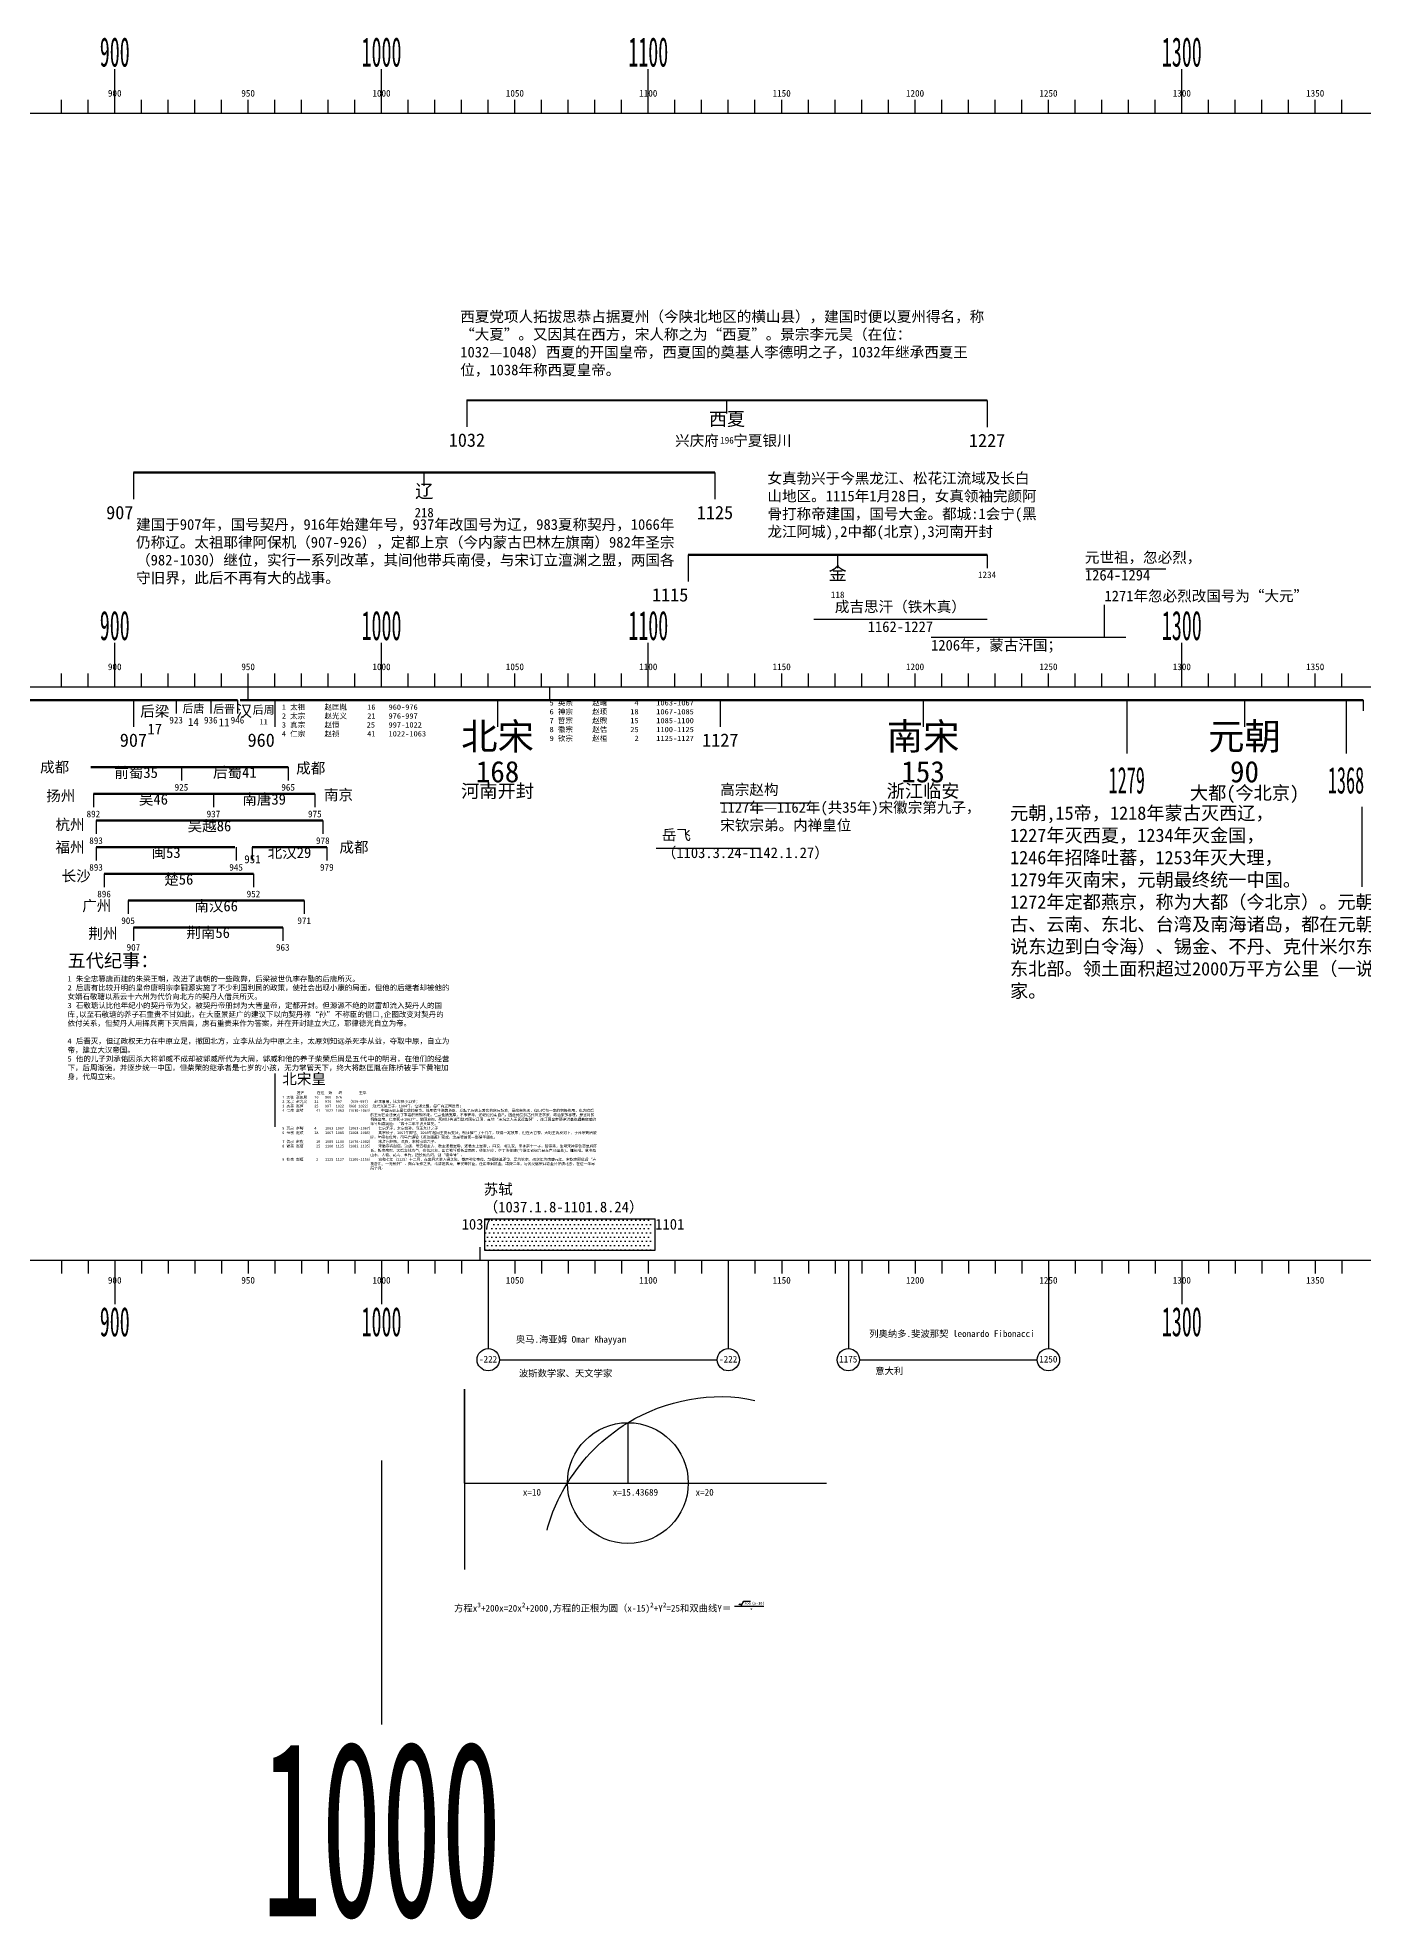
# Model space of a CAD drawing. Header units: millimetres. Extents: x 832 to 8037, y -157 to 740.
# Drawn here: x 5910 to 6407, y 34 to 740 of the extents above; entities that cross this region are included whole.
import ezdxf
from ezdxf.enums import TextEntityAlignment as Align

# ---------------------------------------------------------------- set-up
doc = ezdxf.new("R2010")
doc.units = ezdxf.units.MM
doc.header["$LTSCALE"] = 0.3
for name, color, linetype in [('event', 7, 'Continuous'), ('maths', 7, 'Continuous'), ('talent', 7, 'Continuous'), ('基准', 7, 'Continuous'), ('朝代', 7, 'Continuous')]:
    doc.layers.add(name, color=color, linetype=linetype)
doc.layers.add('粗线', color=5, linetype='Continuous', lineweight=50)
doc.styles.add('a2.5', font='', dxfattribs={"height": 2.5})
doc.styles.get("Standard").update_dxf_attribs({"font": ''})
doc.styles.get('a2.5').set_extended_font_data('SimSun')
doc.styles.get('Standard').set_extended_font_data('SimSun')

# ---------------------------------------------------------------- blocks, each defined once
blk = doc.blocks.new('h1')
blk.add_line((0, 0), (0, 5))
blk.add_attdef('22', text='', height=2.5).set_placement((0, 7.5), align=Align.MIDDLE_CENTER)
blk = doc.blocks.new('h8')
at = {"layer": '朝代', "color": 7}
blk.add_line((0, 0), (0, 16.5), dxfattribs=at)
at = {"layer": '朝代', "color": 1, "width": 0.5}
blk.add_attdef('00', text='', height=11, dxfattribs=at).set_placement((0, 23), align=Align.MIDDLE_CENTER)
blk = doc.blocks.new('time')
at = {"layer": '朝代'}
blk.add_line((0, 0), (0, -5), dxfattribs=at)
blk.add_attdef('22', text='', height=2.5, dxfattribs=at).set_placement((0, -7.5), align=Align.MIDDLE_CENTER)
blk = doc.blocks.new('dynasty')
at = {"layer": '基准'}
blk.add_line((0, -5), (0, 0), dxfattribs=at)
at = {"layer": '朝代', "color": 1}
for tag, height, p in [('chao', 5, (0, -7)), ('始终', 2.5, (0, -11)), ('时间', 2.5, (0, -15))]:
    blk.add_attdef(tag, text='', height=height, dxfattribs=at).set_placement(p, align=Align.MIDDLE_CENTER)
blk = doc.blocks.new('ma')
at = {"layer": 'maths'}
blk.add_line((0, 0), (0, -33.12), dxfattribs=at)
blk.add_circle((0, -37.29), 4.17, dxfattribs=at)
at = {"layer": 'maths', "style": 'a2.5'}
blk.add_attdef('AAAA', (-3.44, -38.32), '', height=2.5, dxfattribs=at)

msp = doc.modelspace()

# ---------------------------------------------------------------- hatches: boundary and pattern name
at = {"layer": 'talent'}
h = msp.add_hatch(dxfattribs=at)
h.set_pattern_fill('DOTS', color=256, style=0)
h.set_pattern_definition([(0, (1.6047, 45.5174), (0.79375, 1.5875), [0, -1.5875])])
h.paths.add_polyline_path([(6140.415, 285.108), (6140.415, 296.811), (6077.415, 296.811), (6077.415, 285.108)])
h.paths.add_polyline_path([(6067.863, 297.811), (6080.263, 297.811), (6080.263, 291.811), (6067.863, 291.811)], flags=9)

# ---------------------------------------------------------------- linework, layer by layer
at = {"color": 3, "lineweight": 30}
for p, q in [((6302.809, 540.493), (6332.809, 540.493)), ((6200.809, 521.694), (6265.809, 521.694)), ((6165.809, 452.849), (6200.809, 452.849)), ((6141.811, 435.773), (6180.811, 435.773))]:
    msp.add_line(p, q, dxfattribs=at)
at = {"color": 1}
msp.add_line((6309.809, 514.96), (6309.809, 527.073), dxfattribs=at)
at = {"color": 5, "lineweight": 30}
msp.add_line((6244.809, 514.96), (6309.809, 514.96), dxfattribs=at)
at = {"color": 1, "lineweight": 30}
msp.add_line((6309.809, 514.96), (6317.809, 514.96), dxfattribs=at)
for p, q in [((5988.809, 491.294), (5988.809, 496.294)), ((6098.809, 496.294), (6101.809, 496.294)), ((6101.809, 496.294), (6101.809, 491.294)), ((6406.809, 491.294), (6406.809, 487.294)), ((6406.325, 451.294), (6406.325, 421.294)), ((5998.809, 351.294), (5998.809, 331.294))]:
    msp.add_line(p, q)
at = {"layer": 'maths'}
for p, q in [((6082.977, 244.007), (6164.642, 244.007)), ((6217.977, 244.007), (6284.642, 244.007)), ((6069.861, 197.77), (6069.861, 232.987)), ((6069.861, 232.987), (6069.861, 165.347)), ((6131.147, 220.418), (6131.147, 197.77)), ((6069.861, 197.77), (6205.586, 197.77)), ((6171.185, 151.594), (6182.118, 151.594)), ((6172.769, 152.17), (6173.094, 152.495)), ((6173.094, 152.495), (6173.745, 151.985)), ((6173.745, 151.985), (6174.581, 153.469)), ((6174.581, 153.469), (6177.164, 153.469))]:
    msp.add_line(p, q, dxfattribs=at)
msp.add_circle((6131.147, 197.77), 22.648, dxfattribs=at)
at = {"layer": 'maths', "start_tangent": (0.2337363, 0.9723), "end_tangent": (0.9744613, -0.2245556)}
msp.add_spline([(6100.923, 180.161), (6108.499, 197.77), (6131.147, 220.418), (6178.721, 228.794)], degree=3, dxfattribs=at)
at = {"layer": 'talent'}
for p, q in [((6077.415, 296.811), (6141.415, 296.811)), ((6077.415, 296.811), (6077.415, 285.108)), ((6141.415, 285.108), (6141.415, 296.811)), ((6075.811, 281.198), (6075.811, 286.241)), ((6077.415, 285.108), (6141.415, 285.108))]:
    msp.add_line(p, q, dxfattribs=at)
at = {"layer": '基准'}
for p, q in [((5918.809, 711.294), (5918.809, 716.294)), ((5928.809, 711.294), (5928.809, 716.294)), ((5948.809, 711.294), (5948.809, 716.294)), ((5958.809, 711.294), (5958.809, 716.294)), ((5968.809, 711.294), (5968.809, 716.294)), ((5978.809, 711.294), (5978.809, 716.294)), ((5998.809, 711.294), (5998.809, 716.294)), ((6008.809, 711.294), (6008.809, 716.294)), ((6018.809, 711.294), (6018.809, 716.294)), ((6028.809, 711.294), (6028.809, 716.294)), ((6048.809, 711.294), (6048.809, 716.294)), ((6058.809, 711.294), (6058.809, 716.294)), ((6068.809, 711.294), (6068.809, 716.294)), ((6078.809, 711.294), (6078.809, 716.294)), ((6098.809, 711.294), (6098.809, 716.294)), ((6108.809, 711.294), (6108.809, 716.294)), ((6118.809, 711.294), (6118.809, 716.294)), ((6128.809, 711.294), (6128.809, 716.294)), ((6148.809, 711.294), (6148.809, 716.294)), ((6158.809, 711.294), (6158.809, 716.294)), ((6168.809, 711.294), (6168.809, 716.294)), ((6178.809, 711.294), (6178.809, 716.294)), ((6198.809, 711.294), (6198.809, 716.294)), ((6208.809, 711.294), (6208.809, 716.294)), ((6218.809, 711.294), (6218.809, 716.294)), ((6228.809, 711.294), (6228.809, 716.294)), ((6248.809, 711.294), (6248.809, 716.294)), ((6258.809, 711.294), (6258.809, 716.294)), ((6268.809, 711.294), (6268.809, 716.294)), ((6278.809, 711.294), (6278.809, 716.294)), ((6298.809, 711.294), (6298.809, 716.294)), ((6308.809, 711.294), (6308.809, 716.294)), ((6318.809, 711.294), (6318.809, 716.294)), ((6328.809, 711.294), (6328.809, 716.294)), ((6348.809, 711.294), (6348.809, 716.294)), ((6358.809, 711.294), (6358.809, 716.294)), ((6368.809, 711.294), (6368.809, 716.294)), ((6378.809, 711.294), (6378.809, 716.294)), ((6398.809, 711.294), (6398.809, 716.294)), ((838.809, 711.294), (7238.809, 711.294)), ((5918.809, 496.294), (5918.809, 501.294)), ((5928.809, 496.294), (5928.809, 501.294)), ((5948.809, 496.294), (5948.809, 501.294)), ((5958.809, 496.294), (5958.809, 501.294)), ((5968.809, 496.294), (5968.809, 501.294)), ((5978.809, 496.294), (5978.809, 501.294)), ((5998.809, 496.294), (5998.809, 501.294)), ((6008.809, 496.294), (6008.809, 501.294)), ((6018.809, 496.294), (6018.809, 501.294)), ((6028.809, 496.294), (6028.809, 501.294)), ((6048.809, 496.294), (6048.809, 501.294)), ((6058.809, 496.294), (6058.809, 501.294)), ((6068.809, 496.294), (6068.809, 501.294)), ((6078.809, 496.294), (6078.809, 501.294)), ((6098.809, 496.294), (6098.809, 501.294)), ((6108.809, 496.294), (6108.809, 501.294)), ((6118.809, 496.294), (6118.809, 501.294)), ((6128.809, 496.294), (6128.809, 501.294)), ((6148.809, 496.294), (6148.809, 501.294)), ((6158.809, 496.294), (6158.809, 501.294)), ((6168.809, 496.294), (6168.809, 501.294)), ((6178.809, 496.294), (6178.809, 501.294)), ((6198.809, 496.294), (6198.809, 501.294)), ((6208.809, 496.294), (6208.809, 501.294)), ((6218.809, 496.294), (6218.809, 501.294)), ((6228.809, 496.294), (6228.809, 501.294)), ((6248.809, 496.294), (6248.809, 501.294)), ((6258.809, 496.294), (6258.809, 501.294)), ((6268.809, 496.294), (6268.809, 501.294)), ((6278.809, 496.294), (6278.809, 501.294)), ((6298.809, 496.294), (6298.809, 501.294)), ((6308.809, 496.294), (6308.809, 501.294)), ((6318.809, 496.294), (6318.809, 501.294)), ((6328.809, 496.294), (6328.809, 501.294)), ((6348.809, 496.294), (6348.809, 501.294)), ((6358.809, 496.294), (6358.809, 501.294)), ((6368.809, 496.294), (6368.809, 501.294)), ((6378.809, 496.294), (6378.809, 501.294)), ((6398.809, 496.294), (6398.809, 501.294)), ((838.809, 496.294), (7238.809, 496.294)), ((838.809, 281.294), (7238.809, 281.294)), ((838.809, 281.294), (7238.809, 281.294)), ((838.809, 281.294), (7238.809, 281.294)), ((838.809, 281.294), (7238.809, 281.294)), ((838.809, 281.294), (7238.809, 281.294)), ((5918.809, 281.294), (5918.809, 276.294)), ((5928.809, 281.294), (5928.809, 276.294)), ((5948.809, 281.294), (5948.809, 276.294)), ((5958.809, 281.294), (5958.809, 276.294)), ((5968.809, 281.294), (5968.809, 276.294)), ((5978.809, 281.294), (5978.809, 276.294)), ((5998.809, 281.294), (5998.809, 276.294)), ((6008.809, 281.294), (6008.809, 276.294)), ((6018.809, 281.294), (6018.809, 276.294)), ((6028.809, 281.294), (6028.809, 276.294)), ((6048.809, 281.294), (6048.809, 276.294)), ((6058.809, 281.294), (6058.809, 276.294)), ((6068.809, 281.294), (6068.809, 276.294)), ((6078.809, 281.294), (6078.809, 276.294)), ((6098.809, 281.294), (6098.809, 276.294)), ((6108.809, 281.294), (6108.809, 276.294)), ((6118.809, 281.294), (6118.809, 276.294)), ((6128.809, 281.294), (6128.809, 276.294)), ((6148.809, 281.294), (6148.809, 276.294)), ((6158.809, 281.294), (6158.809, 276.294)), ((6168.809, 281.294), (6168.809, 276.294)), ((6178.809, 281.294), (6178.809, 276.294)), ((6198.809, 281.294), (6198.809, 276.294)), ((6208.809, 281.294), (6208.809, 276.294)), ((6218.809, 281.294), (6218.809, 276.294)), ((6228.809, 281.294), (6228.809, 276.294)), ((6248.809, 281.294), (6248.809, 276.294)), ((6258.809, 281.294), (6258.809, 276.294)), ((6268.809, 281.294), (6268.809, 276.294)), ((6278.809, 281.294), (6278.809, 276.294)), ((6298.809, 281.294), (6298.809, 276.294)), ((6308.809, 281.294), (6308.809, 276.294)), ((6318.809, 281.294), (6318.809, 276.294)), ((6328.809, 281.294), (6328.809, 276.294)), ((6348.809, 281.294), (6348.809, 276.294)), ((6358.809, 281.294), (6358.809, 276.294)), ((6368.809, 281.294), (6368.809, 276.294)), ((6378.809, 281.294), (6378.809, 276.294)), ((6398.809, 281.294), (6398.809, 276.294))]:
    msp.add_line(p, q, dxfattribs=at)
at = {"layer": '朝代', "color": 1}
for p, q in [((6082.309, 491.294), (6082.309, 481.294)), ((6241.809, 491.294), (6241.809, 481.294)), ((6362.309, 491.294), (6362.309, 481.294))]:
    msp.add_line(p, q, dxfattribs=at)
at = {"layer": '朝代'}
for p, q in [((5990.309, 436.118), (5990.309, 431.118)), ((6258.809, 281.294), (6265.809, 281.294))]:
    msp.add_line(p, q, dxfattribs=at)
at = {"layer": '粗线'}
for p, q in [((6070.811, 603.782), (6265.811, 603.631)), ((5945.809, 576.614), (6163.809, 576.614)), ((6153.809, 545.778), (6265.809, 545.778)), ((5656.809, 491.294), (5945.809, 491.294)), ((5961.809, 491.294), (5974.809, 491.294)), ((5988.809, 491.294), (5985.809, 491.294)), ((5998.809, 491.294), (6165.809, 491.294)), ((6317.809, 491.294), (6406.809, 491.294)), ((5929.809, 466.118), (5963.809, 466.118)), ((5930.809, 456.118), (5975.809, 456.118)), ((5931.809, 446.118), (6016.809, 446.118)), ((5931.809, 436.118), (5983.809, 436.118)), ((5934.809, 426.118), (5990.809, 426.118)), ((5938.349, 426.118), (5938.349, 426.118)), ((5943.809, 416.118), (6009.809, 416.118)), ((5945.809, 406.118), (6001.809, 406.118))]:
    msp.add_line(p, q, dxfattribs=at)
at = {"layer": '粗线', "color": 3}
for p, q in [((5945.809, 491.294), (5961.809, 491.294)), ((5974.809, 491.294), (5984.809, 491.294)), ((5988.809, 491.294), (5998.809, 491.294)), ((5963.809, 466.118), (6003.809, 466.118)), ((5975.809, 456.118), (6013.809, 456.118)), ((5990.309, 436.118), (6018.309, 436.118))]:
    msp.add_line(p, q, dxfattribs=at)
at = {"layer": '粗线', "color": 1}
msp.add_line((6165.809, 491.294), (6317.809, 491.294), dxfattribs=at)

# ---------------------------------------------------------------- block references
at = {"layer": 'maths'}
for p, values in [((6078.809, 281.294), {'AAAA': '-222'}), ((6168.809, 281.294), {'AAAA': '-222'}), ((6213.809, 281.294), {'AAAA': '1175'}), ((6288.809, 281.294), {'AAAA': '1250'})]:
    msp.add_blockref('ma', p, dxfattribs=at).add_auto_attribs(values)
at = {"layer": '基准'}
for name, p, values in [('h8', (5938.809, 711.294), {'00': '900'}), ('h8', (6038.809, 711.294), {'00': '1000'}), ('h8', (6138.809, 711.294), {'00': '1100'}), ('h8', (6338.809, 711.294), {'00': '1300'}), ('h1', (5988.809, 711.294), {'22': '950'}), ('h1', (6088.809, 711.294), {'22': '1050'}), ('h1', (6188.809, 711.294), {'22': '1150'}), ('h1', (6288.809, 711.294), {'22': '1250'}), ('h1', (6388.809, 711.294), {'22': '1350'}), ('h8', (5938.809, 496.294), {'00': '900'}), ('h8', (6038.809, 496.294), {'00': '1000'}), ('h8', (6138.809, 496.294), {'00': '1100'}), ('h8', (6338.809, 496.294), {'00': '1300'}), ('h1', (5988.809, 496.294), {'22': '950'}), ('h1', (6088.809, 496.294), {'22': '1050'}), ('h1', (6188.809, 496.294), {'22': '1150'}), ('h1', (6288.809, 496.294), {'22': '1250'}), ('h1', (6388.809, 496.294), {'22': '1350'})]:
    msp.add_blockref(name, p, dxfattribs=at).add_auto_attribs(values)
ref = msp.add_blockref('h1', (5938.809, 711.294), dxfattribs=at)
ref.add_attrib('22', '900', dxfattribs={"layer": '0', "color": 1, "height": 2.5}).set_placement((5938.809, 718.794), align=Align.MIDDLE_CENTER)
ref = msp.add_blockref('h1', (6038.809, 711.294), dxfattribs=at)
ref.add_attrib('22', '1000', dxfattribs={"layer": '0', "color": 1, "height": 2.5}).set_placement((6038.809, 718.794), align=Align.MIDDLE_CENTER)
ref = msp.add_blockref('h1', (6138.809, 711.294), dxfattribs=at)
ref.add_attrib('22', '1100', dxfattribs={"layer": '0', "color": 1, "height": 2.5}).set_placement((6138.809, 718.794), align=Align.MIDDLE_CENTER)
ref = msp.add_blockref('h1', (6238.809, 711.294), dxfattribs=at)
ref.add_attrib('22', '1200', dxfattribs={"layer": '0', "color": 1, "height": 2.5}).set_placement((6238.809, 718.794), align=Align.MIDDLE_CENTER)
ref = msp.add_blockref('h1', (6338.809, 711.294), dxfattribs=at)
ref.add_attrib('22', '1300', dxfattribs={"layer": '0', "color": 1, "height": 2.5}).set_placement((6338.809, 718.794), align=Align.MIDDLE_CENTER)
ref = msp.add_blockref('h1', (5938.809, 496.294), dxfattribs=at)
ref.add_attrib('22', '900', dxfattribs={"layer": '0', "color": 1, "height": 2.5}).set_placement((5938.809, 503.794), align=Align.MIDDLE_CENTER)
ref = msp.add_blockref('h1', (6038.809, 496.294), dxfattribs=at)
ref.add_attrib('22', '1000', dxfattribs={"layer": '0', "color": 1, "height": 2.5}).set_placement((6038.809, 503.794), align=Align.MIDDLE_CENTER)
ref = msp.add_blockref('h1', (6138.809, 496.294), dxfattribs=at)
ref.add_attrib('22', '1100', dxfattribs={"layer": '0', "color": 1, "height": 2.5}).set_placement((6138.809, 503.794), align=Align.MIDDLE_CENTER)
ref = msp.add_blockref('h1', (6238.809, 496.294), dxfattribs=at)
ref.add_attrib('22', '1200', dxfattribs={"layer": '0', "color": 1, "height": 2.5}).set_placement((6238.809, 503.794), align=Align.MIDDLE_CENTER)
ref = msp.add_blockref('h1', (6338.809, 496.294), dxfattribs=at)
ref.add_attrib('22', '1300', dxfattribs={"layer": '0', "color": 1, "height": 2.5}).set_placement((6338.809, 503.794), align=Align.MIDDLE_CENTER)
ref = msp.add_blockref('h8', (5938.809, 281.294), dxfattribs=dict(at, xscale=-1, rotation=180))
ref.add_attrib('00', '900', dxfattribs={"layer": '朝代', "color": 1, "height": 11, "width": 0.5}).set_placement((5938.811, 258.294), align=Align.MIDDLE_CENTER)
ref = msp.add_blockref('h1', (5938.809, 281.294), dxfattribs=dict(at, xscale=-1, rotation=180))
ref.add_attrib('22', '900', dxfattribs={"layer": '0', "color": 1, "height": 2.5}).set_placement((5938.809, 273.794), align=Align.MIDDLE_CENTER)
ref = msp.add_blockref('h1', (5988.809, 281.294), dxfattribs=dict(at, xscale=-1, rotation=180))
ref.add_attrib('22', '950', dxfattribs={"layer": '0', "height": 2.5}).set_placement((5988.809, 273.794), align=Align.MIDDLE_CENTER)
ref = msp.add_blockref('h8', (6038.809, 281.294), dxfattribs=dict(at, xscale=-1, rotation=180))
ref.add_attrib('00', '1000', dxfattribs={"layer": '朝代', "color": 1, "height": 11, "width": 0.5}).set_placement((6038.811, 258.294), align=Align.MIDDLE_CENTER)
ref = msp.add_blockref('h1', (6038.809, 281.294), dxfattribs=dict(at, xscale=-1, rotation=180))
ref.add_attrib('22', '1000', dxfattribs={"layer": '0', "color": 1, "height": 2.5}).set_placement((6038.809, 273.794), align=Align.MIDDLE_CENTER)
ref = msp.add_blockref('h1', (6088.809, 281.294), dxfattribs=dict(at, xscale=-1, rotation=180))
ref.add_attrib('22', '1050', dxfattribs={"layer": '0', "height": 2.5}).set_placement((6088.809, 273.794), align=Align.MIDDLE_CENTER)
ref = msp.add_blockref('h1', (6138.809, 281.294), dxfattribs=dict(at, xscale=-1, rotation=180))
ref.add_attrib('22', '1100', dxfattribs={"layer": '0', "color": 1, "height": 2.5}).set_placement((6138.809, 273.794), align=Align.MIDDLE_CENTER)
ref = msp.add_blockref('h1', (6188.809, 281.294), dxfattribs=dict(at, xscale=-1, rotation=180))
ref.add_attrib('22', '1150', dxfattribs={"layer": '0', "height": 2.5}).set_placement((6188.809, 273.794), align=Align.MIDDLE_CENTER)
ref = msp.add_blockref('h1', (6238.809, 281.294), dxfattribs=dict(at, xscale=-1, rotation=180))
ref.add_attrib('22', '1200', dxfattribs={"layer": '0', "color": 1, "height": 2.5}).set_placement((6238.809, 273.794), align=Align.MIDDLE_CENTER)
ref = msp.add_blockref('h1', (6288.809, 281.294), dxfattribs=dict(at, xscale=-1, rotation=180))
ref.add_attrib('22', '1250', dxfattribs={"layer": '0', "height": 2.5}).set_placement((6288.809, 273.794), align=Align.MIDDLE_CENTER)
ref = msp.add_blockref('h8', (6338.809, 281.294), dxfattribs=dict(at, xscale=-1, rotation=180))
ref.add_attrib('00', '1300', dxfattribs={"layer": '朝代', "color": 1, "height": 11, "width": 0.5}).set_placement((6338.811, 258.294), align=Align.MIDDLE_CENTER)
ref = msp.add_blockref('h1', (6338.809, 281.294), dxfattribs=dict(at, xscale=-1, rotation=180))
ref.add_attrib('22', '1300', dxfattribs={"layer": '0', "color": 1, "height": 2.5}).set_placement((6338.809, 273.794), align=Align.MIDDLE_CENTER)
ref = msp.add_blockref('h1', (6388.809, 281.294), dxfattribs=dict(at, xscale=-1, rotation=180))
ref.add_attrib('22', '1350', dxfattribs={"layer": '0', "height": 2.5}).set_placement((6388.809, 273.794), align=Align.MIDDLE_CENTER)
ref = msp.add_blockref('h8', (6038.803, 206.294), dxfattribs=dict(at, xscale=-6, yscale=6, zscale=6, rotation=180))
ref.add_attrib('00', '1000', dxfattribs={"layer": '朝代', "color": 1, "height": 66, "width": 0.5}).set_placement((6038.811, 68.294), align=Align.MIDDLE_CENTER)
at = {"layer": '朝代', "xscale": 2, "yscale": 2, "zscale": 2}
for p, values in [((6070.822, 603.782), {'22': '1032'}), ((6265.811, 603.631), {'22': '1227'}), ((6163.809, 576.614), {'22': '1125'}), ((5945.809, 491.294), {'22': '907'}), ((6165.809, 491.294), {'22': '1127'})]:
    msp.add_blockref('time', p, dxfattribs=at).add_auto_attribs(values)
at = {"layer": '朝代'}
for name, p, values in [('dynasty', (6168.311, 603.706), {'chao': '西夏', '时间': '196'}), ('dynasty', (6209.809, 545.778), {'chao': '金', '时间': '118'}), ('time', (6265.809, 545.778), {'22': '1234'}), ('time', (5961.809, 491.294), {'22': '923'}), ('time', (5974.809, 491.294), {'22': '936'}), ('time', (5984.809, 491.294), {'22': '946'}), ('time', (5963.809, 466.118), {'22': '925'}), ('time', (6003.809, 466.118), {'22': '965'}), ('time', (5930.809, 456.118), {'22': '892'}), ('time', (5975.809, 456.118), {'22': '937'}), ('time', (6013.809, 456.118), {'22': '975'}), ('time', (5931.809, 446.118), {'22': '893'}), ('time', (6016.809, 446.118), {'22': '978'}), ('time', (5931.809, 436.118), {'22': '893'}), ('time', (5984.309, 436.118), {'22': '945'}), ('time', (6018.309, 436.118), {'22': '979'}), ('time', (5934.809, 426.118), {'22': '896'}), ('time', (5990.809, 426.118), {'22': '952'}), ('time', (5943.809, 416.118), {'22': '905'}), ('time', (6009.809, 416.118), {'22': '971'}), ('time', (5945.809, 406.118), {'22': '907'}), ('time', (6001.809, 406.118), {'22': '963'})]:
    msp.add_blockref(name, p, dxfattribs=at).add_auto_attribs(values)
ref = msp.add_blockref('time', (5945.809, 576.614), dxfattribs=dict(at, xscale=2, yscale=2, zscale=2))
ref.add_attrib('22', '907', dxfattribs={"height": 5}).set_placement((5945.809, 561.614), align=Align.MIDDLE_RIGHT)
ref = msp.add_blockref('dynasty', (6054.809, 576.614), dxfattribs=at)
ref.add_attrib('chao', '辽', dxfattribs={"color": 1, "height": 5}).set_placement((6054.809, 569.614), align=Align.MIDDLE_CENTER)
ref.add_attrib('时间', '218', dxfattribs={"color": 1, "height": 3.5}).set_placement((6054.809, 561.614), align=Align.MIDDLE_CENTER)
ref = msp.add_blockref('time', (6153.809, 545.778), dxfattribs=dict(at, xscale=2, yscale=2, zscale=2))
ref.add_attrib('22', '1115', dxfattribs={"height": 5}).set_placement((6153.809, 530.778), align=Align.MIDDLE_RIGHT)
ref = msp.add_blockref('time', (5998.809, 491.294), dxfattribs=dict(at, xscale=2, yscale=2, zscale=2))
ref.add_attrib('22', '960', dxfattribs={"height": 5}).set_placement((5998.809, 476.294), align=Align.MIDDLE_RIGHT)
ref = msp.add_blockref('time', (6318.158, 491.294), dxfattribs=dict(at, xscale=4, yscale=4, zscale=4))
ref.add_attrib('22', '1279', dxfattribs={"height": 10, "width": 0.5}).set_placement((6318.158, 461.294), align=Align.MIDDLE_CENTER)
ref = msp.add_blockref('time', (6400.363, 491.294), dxfattribs=dict(at, xscale=4, yscale=4, zscale=4))
ref.add_attrib('22', '1368', dxfattribs={"height": 10, "width": 0.5}).set_placement((6400.363, 461.294), align=Align.MIDDLE_CENTER)

# ---------------------------------------------------------------- texts
at = {"attachment_point": 1}
for s, insert, char_height, width in [('西夏党项人拓拔思恭占据夏州（今陕北地区的横山县），建国时便以夏州得名，称“大夏”。又因其在西方，宋人称之为“西夏”。景宗李元昊（在位：1032—1048）西夏的开国皇帝，西夏国的奠基人李德明之子，1032年继承西夏王位，1038年称西夏皇帝。', (6068.326, 637.107), 4, 197.98259), ('{\\fSimSun|b0|i0|c134|p2;女真勃兴于今黑龙江、松花江流域及长白山地区。1115年1月28日，女真领袖完颜阿骨打称帝建国，国号大金}。{\\fSimSun|b0|i0|c134|p2;都城:1会宁(黑龙江阿城),2中都(北京),3河南开封}', (6183.486, 576.488), 4, 103.30545), ('建国于907年，国号契丹，916年始建年号，937年改国号为辽，983夏称契丹，1066年仍称辽。太祖耶律阿保机（907-926），定都上京（今内蒙古巴林左旗南）982年圣宗（982-1030）继位，实行一系列改革，其间他带兵南侵，与宋订立澶渊之盟，两国各守旧界，此后不再有大的战事。', (5946.824, 559.15), 4, 204.4322), ('{\\fSimSun|b0|i0|c134|p2;1 太祖^I赵匡胤^I16^I960-976\\P2 太宗^I赵光义^I21^I976-997\\P3 真宗^I赵恒^I     25^I997-1022\\P4 仁宗^I赵祯   ^I41^I1022-1063}', (6001.437, 489.683), 2, 52.77678), ('{\\fSimSun|b0|i0|c134|p2;5 英宗^I赵曙^I     4^I1063-1067\\P6 神宗^I赵顼^I    18^I1067-1085\\P7 哲宗^I赵煦^I    15^I1085-1100\\P8 徽宗^I赵佶^I    25^I1100-1125\\P9 钦宗^I赵桓^I     2^I1125-1127}', (6101.809, 491.294), 2, 52.77678), ('{\\H5x;五代纪事：\\P\\H0.4x;1 朱全忠篡唐而建的朱梁王朝，改进了唐朝的一些政弊，后梁被世仇李存勖的后唐所灭。^I^I\\P2 后唐有比较开明的皇帝唐明宗李嗣源实施了不少利国利民的政策，使社会出现小康的局面，但他的后继者却被他的女婿石敬瑭以燕云十六州为代价向北方的契丹人借兵所灭。^I^I^I^I\\P3 石敬瑭认比他年纪小的契丹帝为父，被契丹帝册封为大晋皇帝，定都开封。但源源不绝的财富却流入契丹人的国库,以至石敬瑭的养子石重贵不甘如此，在大臣景延广的建议下以向契丹称“孙”不称臣的借口,企图改变对契丹的依付关系，但契丹人用挥兵南下灭后晋，虏石重贵来作为答案，并在开封建立大辽，耶律德光自立为帝。^I^I^I^I^I^I^I^I^I^I^I\\P4 后晋灭，但辽政权无力在中原立足，撤回北方，立李从益为中原之主，太原刘知远杀死李从益，夺取中原，自立为帝，建立大汉帝国。^I\\P5 他的儿子刘承佑因杀大将郭威不成却被郭威所代为大周，郭威和他的养子柴荣后周是五代中的明君，在他们的经营下，后周渐强，并逐步统一中国，但柴荣的继承者是七岁的小孩，无力掌管天下，终大将赵匡胤在陈桥被手下黄袍加身，代周立宋。}', (5921.117, 396.158), 1, 124.69938), ('{\\fSimSun|b1|i0|c134|p2;\\H4x;北宋皇\\fSimSun|b0|i0|c134|p2;\\P\\H0.25x;       姓名      在位  始   终        生卒\\P1 太祖 赵匡胤^I16^I960^I976^I^I^I\\P2 太宗 赵光义^I21^I976^I997   （939-997）  赵匡胤弟，比太祖小12岁；\\P3 真宗 赵恒 ^I25^I997^I1022^I（968-1022） 赵光义第三子，1004年，澶渊之盟，每年向辽国进贡；\\P\\pi-33,l33;4 仁宗 赵祯^I      41^I1022^I1063^I（1010-1063）    中国历史上最仁慈的皇帝。任用范仲淹等贤臣，发起了历史上著名的庆历新政，虽改革失败，但同样有一定的积极作用，也为随后的王安石变法奠定了重要的思想基础。仁宗性情宽厚，不事奢华，还颇能约束自己，因此他受到古代历史学家、政治家的称赞，是当时的偶像皇帝。仁宗死于1063年，举国哀悼，死时讣告送到敌对国家辽国，竟然“燕境之人无远近皆哭”，连辽国皇帝耶律洪基也握着使者的手号啕痛哭道：“四十二年不识兵革矣。”\\P\\pi-5,l5;5 英宗 赵曙  ^I4^I1063^I1067^I（1063-1067）^I仁宗无子，太宗曾孙，濮王允让之子\\P\\pi-33,l33;6 神宗 赵顼 ^I18^I1067^I1085^I（1068-1085）^I英宗长子，1067年即位。1069年起用王安石变法，新法推行了十几年，取得一定效果，但在大官僚，大地主的反对下，于神宗死后废除。神宗在位时，司马光编纂《资治通鉴》完成，这是我国第一部编年通史。\\P\\pi-5,l5;7 哲宗 赵煦      15^I1085^I1100^I（1076-1082）^I宋哲宗赵煦，汉族，宋神宗第六子。\\P\\pi-33,l33;8 徽宗 赵佶^I      25^I1100^I1125^I（1082-1135）^I宋徽宗名赵佶，汉族，号宣和主人、教主道君皇帝、道君太上皇帝,。画家，书法家。宋神宗十一子，哲宗弟。生母宋神宗钦慈皇后陈氏。哲宗病死，太后立他为帝，在位25年，国亡被俘受折磨而死，终年54岁，葬于永佑陵(今浙江省绍兴县东南35里处)。擅长楷、草书及山水、人物、花鸟、墨竹。擅长婉约词，创“瘦金体”。\\P9 钦宗 赵桓^I      2^I1125^I1127^I（1100-1156）^I宣和七年（1125）十二月，在金兵大举入侵之际，徽宗禅让帝位，赵桓被迫即位，是为钦宗，改次年为靖康元年。宋钦宗即位后“声技音乐，一无所好”，颇有振作之意。杀或贬蔡京，童贯等奸臣。任用李纲抗金。靖康二年，与其父徽宗同被金兵俘虏北去，在位一年零两个月。}', (6001.62, 351.294), 1, 102.37005)]:
    msp.add_mtext(s, dxfattribs=dict(at, insert=insert, char_height=char_height, width=width))
at = {"attachment_point": 2, "style": 'a2.5'}
for s, insert, char_height, width in [('{\\C1;168}', (6082.309, 468.473), 8, 29.21641), ('{\\C1;153}', (6241.809, 468.473), 8, 29.21641), ('{\\C1;90}', (6362.309, 468.473), 8, 29.21641), ('{\\C1;河南开封}', (6082.309, 459.737), 5, 29.21641), ('{\\C1;浙江临安}', (6241.809, 459.737), 5, 29.21641), ('{\\C1;大都(今北京)}', (6362.309, 459.04), 5, 43.39782)]:
    msp.add_mtext(s, dxfattribs=dict(at, insert=insert, char_height=char_height, width=width))
at = {"layer": 'event'}
for s, insert, char_height, width, attachment_point in [('{\\fSimSun|b0|i0|c134|p2;兴庆府  宁夏银川}', (6148.878, 590.613), 4, 54.04142, 1), ('{\\fSimSun|b0|i0|c134|p2;1271年忽必烈改国号为“大元”}', (6309.809, 532.362), 4, 93.1523, 1), ('{\\fSimSun|b0|i0|c134|p2;成吉思汗（铁木真）}', (6233.309, 528.321), 4, 65, 2), ('{\\fSimSun|b0|i0|c134|p2;1162-1227}', (6233.309, 520.821), 4, 65, 2), ('1206年，蒙古汗国；', (6244.809, 513.891), 4, 81.25248, 1), ('元朝,15帝，1218年蒙古灭西辽，\\P1227年灭西夏，1234年灭金国，\\P1246年招降吐蕃，1253年灭大理，\\P1279年灭南宋，元朝最终统一中国。\\P1272年定都燕京，称为大都（今北京）。元朝的疆域空前广阔，今天的新疆、西藏、外蒙古、云南、东北、台湾及南海诸岛，都在元朝统治范围内，还包括西伯利亚大部分（一说东边到白令海）、锡金、不丹、克什米尔东半部、缅甸北部、泰国北部、老挝、朝鲜东北部。领土面积超过2000万平方公里（一说2200万平方公里），是当时世界上最大的国家。', (6274.412, 451.457), 5, 265.16986, 1)]:
    msp.add_mtext(s, dxfattribs=dict(at, insert=insert, char_height=char_height, width=width, attachment_point=attachment_point))
at = {"layer": 'maths', "attachment_point": 1, "style": 'a2.5'}
for s, insert, char_height, width in [('列奥纳多.斐波那契 leonardo Fibonacci', (6221.63, 255.019), 2.5, 71.4093), ('奥马.海亚姆 Omar Khayyam', (6089.167, 252.886), 2.5, 48.13351), ('波斯数学家、天文学家', (6090.305, 240.17), 2.5, 44.14918), ('意大利', (6223.885, 241.056), 2.5, 52.08855), ('x=10', (6091.797, 195.577), 2.5, 12.04919), ('x=15.43689', (6125.48, 195.577), 2.5, 19.0779), ('x=20', (6156.534, 195.577), 2.5, 12.04919), ('\\A1;方程x{\\H0.7x;\\S3^ ;}+200x=20x{\\H0.7x;\\S2^ ;}+2000,方程的正根为圆（x-15){\\H0.7x;\\S2^ ;}+Y{\\H0.7x;\\S2^ ;}=25和双曲线Y＝', (6066.015, 152.959), 2.5, 116.73552), ('200', (6174.823, 153.137), 1, 3.36686), ('x', (6177.065, 151.145), 1, 1.51208), ('(x-10)', (6177.68, 153.244), 1, 7.17603)]:
    msp.add_mtext(s, dxfattribs=dict(at, insert=insert, char_height=char_height, width=width))
at = {"layer": 'talent', "char_height": 4, "attachment_point": 1}
for s, insert, width in [('{\\fSimSun|b0|i0|c134|p2;岳飞（1103.3.24-1142.1.27）}', (6143.861, 442.76), 65.21421), ('{\\fSimSun|b0|i0|c134|p2;苏轼（1037.1.8-1101.8.24）}', (6077.114, 309.939), 60.22903), ('{\\fSimSun|b0|i0|c134|p2;1037}', (6068.863, 296.811), 16.19998), ('{\\fSimSun|b0|i0|c134|p2;1101}', (6141.415, 296.811), 16.19998)]:
    msp.add_mtext(s, dxfattribs=dict(at, insert=insert, width=width))
at = {"layer": '朝代', "color": 7}
msp.add_text('951', height=3, dxfattribs=at).set_placement((5987.353, 430.14))
at = {"layer": '朝代', "char_height": 4, "width": 120.64644, "attachment_point": 1}
for s, insert in [('元世祖，忽必烈，\\P1264-1294', (6302.48, 546.827)), ('高宗赵构\\P1127年—1162年(共35年)宋徽宗第九子，\\P宋钦宗弟。内禅皇位', (6165.809, 459.752))]:
    msp.add_mtext(s, dxfattribs=dict(at, insert=insert))
at = {"layer": '朝代', "color": 1, "attachment_point": 2}
for s, insert, char_height, width in [('{\\fSimSun|b0|i0|c134|p2;后梁\\P17}', (5953.809, 489.164), 4, 16), ('{\\fSimSun|b0|i0|c134|p2;后唐\\P14}', (5968.309, 489.62), 3, 13), ('{\\fSimSun|b0|i0|c134|p2;后晋\\P11}', (5979.809, 489.468), 3, 10), ('{\\fSimSun|b0|i0|c134|p2;\\H1.5x;后周\\H0.6667x;\\P11}', (5994.615, 489.164), 2, 10), ('{\\fSimSun|b0|i0|c134|p2;前蜀35}', (5946.809, 466.118), 4, 34), ('{\\fSimSun|b0|i0|c134|p2;后蜀41}', (5983.809, 466.207), 4, 40), ('{\\fSimSun|b0|i0|c134|p2;吴46}', (5953.309, 456.118), 4, 45), ('{\\fSimSun|b0|i0|c134|p2;南唐39}', (5994.809, 456.118), 4, 38), ('{\\fSimSun|b0|i0|c134|p2;吴越86}', (5974.309, 446.118), 4, 85), ('{\\fSimSun|b0|i0|c134|p2;闽53}', (5958.059, 436.118), 4, 52.5), ('{\\fSimSun|b0|i0|c134|p2;北汉29}', (6004.309, 436.118), 4, 28), ('{\\fSimSun|b0|i0|c134|p2;楚56}', (5962.809, 426.118), 4, 56), ('{\\fSimSun|b0|i0|c134|p2;南汉66}', (5976.809, 416.118), 4, 66), ('{\\fSimSun|b0|i0|c134|p2;荆南56}', (5973.809, 406.118), 4, 56)]:
    msp.add_mtext(s, dxfattribs=dict(at, insert=insert, char_height=char_height, width=width))
at = {"layer": '朝代', "char_height": 15, "width": 41.05745, "attachment_point": 2, "style": 'a2.5'}
for s, insert in [('{\\H0.6667x;\\C1;北宋}', (6082.309, 482.729)), ('{\\H0.6667x;\\C1;南宋}', (6241.809, 482.729)), ('{\\H0.6667x;\\C1;元朝}', (6362.309, 482.729))]:
    msp.add_mtext(s, dxfattribs=dict(at, insert=insert))
at = {"layer": '朝代', "char_height": 4, "attachment_point": 1}
for s, insert in [('{\\fSimSun|b0|i0|c134|p2;成都}', (5910.809, 468.21)), ('{\\fSimSun|b0|i0|c134|p2;成都}', (6006.818, 467.824)), ('{\\fSimSun|b0|i0|c134|p2;扬州}', (5913.122, 457.425)), ('{\\fSimSun|b0|i0|c134|p2;南京}', (6017.229, 457.81)), ('{\\fSimSun|b0|i0|c134|p2;杭州}', (5916.592, 446.64)), ('{\\fSimSun|b0|i0|c134|p2;福州}', (5916.592, 438.167)), ('{\\fSimSun|b0|i0|c134|p2;成都}', (6023.013, 438.167)), ('{\\fSimSun|b0|i0|c134|p2;长沙}', (5918.906, 427.382)), ('{\\fSimSun|b0|i0|c134|p2;广州}', (5926.617, 416.213)), ('{\\fSimSun|b0|i0|c134|p2;荆州}', (5928.931, 405.813))]:
    msp.add_mtext(s, dxfattribs=dict(at, insert=insert))
at = {"layer": '朝代', "color": 1}
msp.add_attdef('汉', text='汉', height=4.36, dxfattribs=at).set_placement((5987.326, 487.265), align=Align.MIDDLE_CENTER)

doc.saveas('drawing.dxf')
